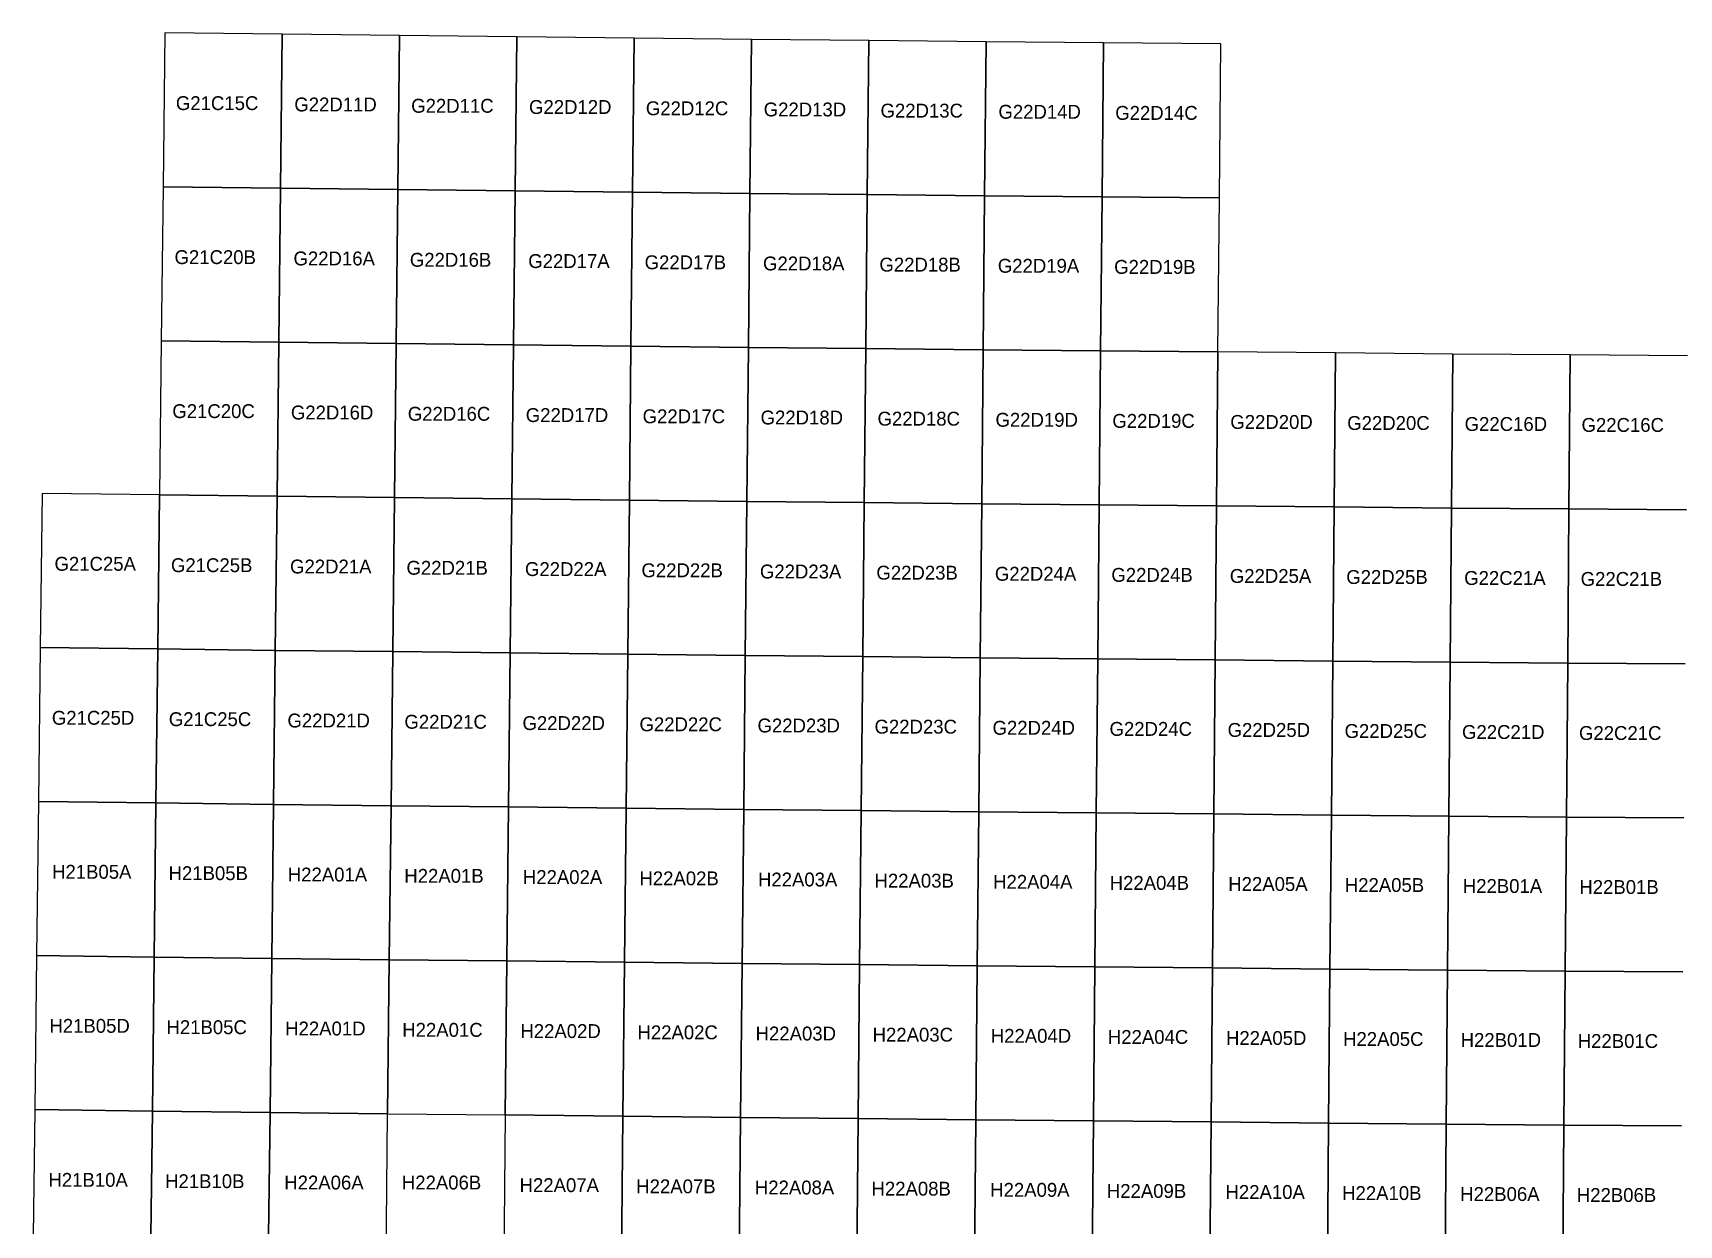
# Model space of a CAD drawing. Extents: x 333963 to 497885, y 4379816 to 4501773.
# Drawn here: x 410894 to 440574, y 4477945 to 4499435 of the extents above; entities that cross this region are included whole.
import ezdxf

# ---------------------------------------------------------------- set-up
doc = ezdxf.new("R2010")
doc.units = 0
doc.layers.add('PINDEX_5000', color=7, linetype='Continuous')

msp = doc.modelspace()

# ---------------------------------------------------------------- linework, layer by layer
at = {"layer": 'PINDEX_5000'}
for p, q in [((413274, 4499435), (413241, 4496658)), ((415389, 4499410), (413274, 4499435)), ((415389, 4499410), (415358, 4496634)), ((415358, 4496634), (415389, 4499410)), ((417504, 4499386), (415389, 4499410)), ((417474, 4496610), (417504, 4499386)), ((417504, 4499386), (417474, 4496610)), ((419620, 4499363), (417504, 4499386)), ((419590, 4496587), (419620, 4499363)), ((419620, 4499363), (419590, 4496587)), ((421735, 4499341), (419620, 4499363)), ((421706, 4496565), (421735, 4499341)), ((421735, 4499341), (421706, 4496565)), ((423850, 4499319), (421735, 4499341)), ((423822, 4496543), (423850, 4499319)), ((423850, 4499319), (423822, 4496543)), ((425966, 4499298), (423850, 4499319)), ((425938, 4496521), (425966, 4499298)), ((425966, 4499298), (425938, 4496521)), ((428081, 4499277), (425966, 4499298)), ((428054, 4496501), (428081, 4499277)), ((428081, 4499277), (428054, 4496501)), ((430196, 4499257), (428081, 4499277)), ((430170, 4496480), (430196, 4499257)), ((430196, 4499257), (430170, 4496480)), ((432311, 4499237), (430196, 4499257)), ((432286, 4496461), (432311, 4499237)), ((413241, 4496658), (413209, 4493882)), ((415358, 4496634), (413241, 4496658)), ((413241, 4496658), (415358, 4496634)), ((415358, 4496634), (415326, 4493858)), ((415326, 4493858), (415358, 4496634)), ((417474, 4496610), (415358, 4496634)), ((415358, 4496634), (417474, 4496610)), ((417443, 4493834), (417474, 4496610)), ((417474, 4496610), (417443, 4493834)), ((419590, 4496587), (417474, 4496610)), ((417474, 4496610), (419590, 4496587)), ((419560, 4493811), (419590, 4496587)), ((419590, 4496587), (419560, 4493811)), ((421706, 4496565), (419590, 4496587)), ((419590, 4496587), (421706, 4496565)), ((421677, 4493788), (421706, 4496565)), ((421706, 4496565), (421677, 4493788)), ((423822, 4496543), (421706, 4496565)), ((421706, 4496565), (423822, 4496543)), ((423794, 4493766), (423822, 4496543)), ((423822, 4496543), (423794, 4493766)), ((425938, 4496521), (423822, 4496543)), ((423822, 4496543), (425938, 4496521)), ((425910, 4493745), (425938, 4496521)), ((425938, 4496521), (425910, 4493745)), ((428054, 4496501), (425938, 4496521)), ((425938, 4496521), (428054, 4496501)), ((428027, 4493724), (428054, 4496501)), ((428054, 4496501), (428027, 4493724)), ((430170, 4496480), (428054, 4496501)), ((428054, 4496501), (430170, 4496480)), ((430144, 4493704), (430170, 4496480)), ((430170, 4496480), (430144, 4493704)), ((432286, 4496461), (430170, 4496480)), ((430170, 4496480), (432286, 4496461)), ((432261, 4493685), (432286, 4496461)), ((413209, 4493882), (413177, 4491106)), ((415326, 4493858), (413209, 4493882)), ((413209, 4493882), (415326, 4493858)), ((415326, 4493858), (415295, 4491082)), ((415295, 4491082), (415326, 4493858)), ((417443, 4493834), (415326, 4493858)), ((415326, 4493858), (417443, 4493834)), ((417412, 4491058), (417443, 4493834)), ((417443, 4493834), (417412, 4491058)), ((419560, 4493811), (417443, 4493834)), ((417443, 4493834), (419560, 4493811)), ((419530, 4491035), (419560, 4493811)), ((419560, 4493811), (419530, 4491035)), ((421677, 4493788), (419560, 4493811)), ((419560, 4493811), (421677, 4493788)), ((421648, 4491012), (421677, 4493788)), ((421677, 4493788), (421648, 4491012)), ((423794, 4493766), (421677, 4493788)), ((421677, 4493788), (423794, 4493766)), ((423765, 4490990), (423794, 4493766)), ((423794, 4493766), (423765, 4490990)), ((425910, 4493745), (423794, 4493766)), ((423794, 4493766), (425910, 4493745)), ((425883, 4490969), (425910, 4493745)), ((425910, 4493745), (425883, 4490969)), ((428027, 4493724), (425910, 4493745)), ((425910, 4493745), (428027, 4493724)), ((428001, 4490948), (428027, 4493724)), ((428027, 4493724), (428001, 4490948)), ((430144, 4493704), (428027, 4493724)), ((428027, 4493724), (430144, 4493704)), ((430118, 4490928), (430144, 4493704)), ((430144, 4493704), (430118, 4490928)), ((432261, 4493685), (430144, 4493704)), ((430144, 4493704), (432261, 4493685)), ((432236, 4490909), (432261, 4493685)), ((432261, 4493685), (432236, 4490909)), ((434378, 4493666), (432261, 4493685)), ((434353, 4490890), (434378, 4493666)), ((434378, 4493666), (434353, 4490890)), ((436495, 4493647), (434378, 4493666)), ((436471, 4490871), (436495, 4493647)), ((436495, 4493647), (436471, 4490871)), ((438612, 4493630), (436495, 4493647)), ((438589, 4490854), (438612, 4493630)), ((438612, 4493630), (438589, 4490854)), ((440728, 4493613), (438612, 4493630)), ((411059, 4491131), (411026, 4488355)), ((413177, 4491106), (411059, 4491131)), ((413177, 4491106), (413145, 4488330)), ((413145, 4488330), (413177, 4491106)), ((415295, 4491082), (413177, 4491106)), ((413177, 4491106), (415295, 4491082)), ((415295, 4491082), (415263, 4488305)), ((415263, 4488305), (415295, 4491082)), ((417412, 4491058), (415295, 4491082)), ((415295, 4491082), (417412, 4491058)), ((417381, 4488282), (417412, 4491058)), ((417412, 4491058), (417381, 4488282)), ((419530, 4491035), (417412, 4491058)), ((417412, 4491058), (419530, 4491035)), ((419500, 4488259), (419530, 4491035)), ((419530, 4491035), (419500, 4488259)), ((421648, 4491012), (419530, 4491035)), ((419530, 4491035), (421648, 4491012)), ((421618, 4488236), (421648, 4491012)), ((421648, 4491012), (421618, 4488236)), ((423765, 4490990), (421648, 4491012)), ((421648, 4491012), (423765, 4490990)), ((423737, 4488214), (423765, 4490990)), ((423765, 4490990), (423737, 4488214)), ((425883, 4490969), (423765, 4490990)), ((423765, 4490990), (425883, 4490969)), ((425855, 4488193), (425883, 4490969)), ((425883, 4490969), (425855, 4488193)), ((428001, 4490948), (425883, 4490969)), ((425883, 4490969), (428001, 4490948)), ((427974, 4488172), (428001, 4490948)), ((428001, 4490948), (427974, 4488172)), ((430118, 4490928), (428001, 4490948)), ((428001, 4490948), (430118, 4490928)), ((430092, 4488152), (430118, 4490928)), ((430118, 4490928), (430092, 4488152)), ((432236, 4490909), (430118, 4490928)), ((430118, 4490928), (432236, 4490909)), ((432211, 4488132), (432236, 4490909)), ((432236, 4490909), (432211, 4488132)), ((434353, 4490890), (432236, 4490909)), ((432236, 4490909), (434353, 4490890)), ((434329, 4488113), (434353, 4490890)), ((434353, 4490890), (434329, 4488113)), ((436471, 4490871), (434353, 4490890)), ((434353, 4490890), (436471, 4490871)), ((436447, 4488095), (436471, 4490871)), ((436471, 4490871), (436447, 4488095)), ((438589, 4490854), (436471, 4490871)), ((436471, 4490871), (438589, 4490854)), ((438566, 4488077), (438589, 4490854)), ((438589, 4490854), (438566, 4488077)), ((440706, 4490836), (438589, 4490854)), ((438589, 4490854), (440706, 4490836)), ((411026, 4488355), (410993, 4485578)), ((413145, 4488330), (411026, 4488355)), ((411026, 4488355), (413145, 4488330)), ((413145, 4488330), (413112, 4485554)), ((413112, 4485554), (413145, 4488330)), ((415263, 4488305), (413145, 4488330)), ((413145, 4488330), (415263, 4488305)), ((415263, 4488305), (415232, 4485529)), ((415232, 4485529), (415263, 4488305)), ((417381, 4488282), (415263, 4488305)), ((415263, 4488305), (417381, 4488282)), ((417351, 4485505), (417381, 4488282)), ((417381, 4488282), (417351, 4485505)), ((419500, 4488259), (417381, 4488282)), ((417381, 4488282), (419500, 4488259)), ((419470, 4485482), (419500, 4488259)), ((419500, 4488259), (419470, 4485482)), ((421618, 4488236), (419500, 4488259)), ((419500, 4488259), (421618, 4488236)), ((421589, 4485460), (421618, 4488236)), ((421618, 4488236), (421589, 4485460)), ((423737, 4488214), (421618, 4488236)), ((421618, 4488236), (423737, 4488214)), ((423709, 4485438), (423737, 4488214)), ((423737, 4488214), (423709, 4485438)), ((425855, 4488193), (423737, 4488214)), ((423737, 4488214), (425855, 4488193)), ((425828, 4485417), (425855, 4488193)), ((425855, 4488193), (425828, 4485417)), ((427974, 4488172), (425855, 4488193)), ((425855, 4488193), (427974, 4488172)), ((427947, 4485396), (427974, 4488172)), ((427974, 4488172), (427947, 4485396)), ((430092, 4488152), (427974, 4488172)), ((427974, 4488172), (430092, 4488152)), ((430066, 4485376), (430092, 4488152)), ((430092, 4488152), (430066, 4485376)), ((432211, 4488132), (430092, 4488152)), ((430092, 4488152), (432211, 4488132)), ((432185, 4485356), (432211, 4488132)), ((432211, 4488132), (432185, 4485356)), ((434329, 4488113), (432211, 4488132)), ((432211, 4488132), (434329, 4488113)), ((434305, 4485337), (434329, 4488113)), ((434329, 4488113), (434305, 4485337)), ((436447, 4488095), (434329, 4488113)), ((434329, 4488113), (436447, 4488095)), ((436424, 4485319), (436447, 4488095)), ((436447, 4488095), (436424, 4485319)), ((438566, 4488077), (436447, 4488095)), ((436447, 4488095), (438566, 4488077)), ((438543, 4485301), (438566, 4488077)), ((438566, 4488077), (438543, 4485301)), ((440684, 4488060), (438566, 4488077)), ((438566, 4488077), (440684, 4488060)), ((410993, 4485578), (410960, 4482802)), ((413112, 4485554), (410993, 4485578)), ((410993, 4485578), (413112, 4485554)), ((413112, 4485554), (413080, 4482777)), ((413080, 4482777), (413112, 4485554)), ((415232, 4485529), (413112, 4485554)), ((413112, 4485554), (415232, 4485529)), ((415232, 4485529), (415200, 4482753)), ((415200, 4482753), (415232, 4485529)), ((417351, 4485505), (415232, 4485529)), ((415232, 4485529), (417351, 4485505)), ((417320, 4482729), (417351, 4485505)), ((417351, 4485505), (417320, 4482729)), ((419470, 4485482), (417351, 4485505)), ((417351, 4485505), (419470, 4485482)), ((419440, 4482706), (419470, 4485482)), ((419470, 4485482), (419440, 4482706)), ((421589, 4485460), (419470, 4485482)), ((419470, 4485482), (421589, 4485460)), ((421560, 4482684), (421589, 4485460)), ((421589, 4485460), (421560, 4482684)), ((423709, 4485438), (421589, 4485460)), ((421589, 4485460), (423709, 4485438)), ((423680, 4482662), (423709, 4485438)), ((423709, 4485438), (423680, 4482662)), ((425828, 4485417), (423709, 4485438)), ((423709, 4485438), (425828, 4485417)), ((425800, 4482640), (425828, 4485417)), ((425828, 4485417), (425800, 4482640)), ((427947, 4485396), (425828, 4485417)), ((425828, 4485417), (427947, 4485396)), ((427920, 4482620), (427947, 4485396)), ((427947, 4485396), (427920, 4482620)), ((430066, 4485376), (427947, 4485396)), ((427947, 4485396), (430066, 4485376)), ((430040, 4482600), (430066, 4485376)), ((430066, 4485376), (430040, 4482600)), ((432185, 4485356), (430066, 4485376)), ((430066, 4485376), (432185, 4485356)), ((432160, 4482580), (432185, 4485356)), ((432185, 4485356), (432160, 4482580)), ((434305, 4485337), (432185, 4485356)), ((432185, 4485356), (434305, 4485337)), ((434280, 4482561), (434305, 4485337)), ((434305, 4485337), (434280, 4482561)), ((436424, 4485319), (434305, 4485337)), ((434305, 4485337), (436424, 4485319)), ((436400, 4482543), (436424, 4485319)), ((436424, 4485319), (436400, 4482543)), ((438543, 4485301), (436424, 4485319)), ((436424, 4485319), (438543, 4485301)), ((438520, 4482525), (438543, 4485301)), ((438543, 4485301), (438520, 4482525)), ((440662, 4485284), (438543, 4485301)), ((438543, 4485301), (440662, 4485284)), ((410960, 4482802), (410927, 4480026)), ((413080, 4482777), (410960, 4482802)), ((410960, 4482802), (413080, 4482777)), ((413080, 4482777), (413048, 4480001)), ((413048, 4480001), (413080, 4482777)), ((415200, 4482753), (413080, 4482777)), ((413080, 4482777), (415200, 4482753)), ((415200, 4482753), (415169, 4479977)), ((415169, 4479977), (415200, 4482753)), ((417320, 4482729), (415200, 4482753)), ((415200, 4482753), (417320, 4482729)), ((417289, 4479953), (417320, 4482729)), ((417320, 4482729), (417289, 4479953)), ((419440, 4482706), (417320, 4482729)), ((417320, 4482729), (419440, 4482706)), ((419410, 4479930), (419440, 4482706)), ((419440, 4482706), (419410, 4479930)), ((421560, 4482684), (419440, 4482706)), ((419440, 4482706), (421560, 4482684)), ((421531, 4479908), (421560, 4482684)), ((421560, 4482684), (421531, 4479908)), ((423680, 4482662), (421560, 4482684)), ((421560, 4482684), (423680, 4482662)), ((423652, 4479886), (423680, 4482662)), ((423680, 4482662), (423652, 4479886)), ((425800, 4482640), (423680, 4482662)), ((423680, 4482662), (425800, 4482640)), ((425773, 4479864), (425800, 4482640)), ((425800, 4482640), (425773, 4479864)), ((427920, 4482620), (425800, 4482640)), ((425800, 4482640), (427920, 4482620)), ((427894, 4479844), (427920, 4482620)), ((427920, 4482620), (427894, 4479844)), ((430040, 4482600), (427920, 4482620)), ((427920, 4482620), (430040, 4482600)), ((430014, 4479823), (430040, 4482600)), ((430040, 4482600), (430014, 4479823)), ((432160, 4482580), (430040, 4482600)), ((430040, 4482600), (432160, 4482580)), ((432135, 4479804), (432160, 4482580)), ((432160, 4482580), (432135, 4479804)), ((434280, 4482561), (432160, 4482580)), ((432160, 4482580), (434280, 4482561)), ((434256, 4479785), (434280, 4482561)), ((434280, 4482561), (434256, 4479785)), ((436400, 4482543), (434280, 4482561)), ((434280, 4482561), (436400, 4482543)), ((436377, 4479767), (436400, 4482543)), ((436400, 4482543), (436377, 4479767)), ((438520, 4482525), (436400, 4482543)), ((436400, 4482543), (438520, 4482525)), ((438498, 4479749), (438520, 4482525)), ((438520, 4482525), (438498, 4479749)), ((440640, 4482508), (438520, 4482525)), ((438520, 4482525), (440640, 4482508)), ((410927, 4480026), (410894, 4477250)), ((413048, 4480001), (410927, 4480026)), ((410927, 4480026), (413048, 4480001)), ((413048, 4480001), (413016, 4477225)), ((413016, 4477225), (413048, 4480001)), ((415169, 4479977), (413048, 4480001)), ((413048, 4480001), (415169, 4479977)), ((415169, 4479977), (415137, 4477201)), ((415137, 4477201), (415169, 4479977)), ((417289, 4479953), (415169, 4479977)), ((415169, 4479977), (417289, 4479953)), ((417259, 4477177), (417289, 4479953)), ((417289, 4479953), (419410, 4479930)), ((419410, 4479930), (419380, 4477154)), ((421531, 4479908), (419410, 4479930)), ((419410, 4479930), (421531, 4479908)), ((421502, 4477131), (421531, 4479908)), ((421531, 4479908), (421502, 4477131)), ((423652, 4479886), (421531, 4479908)), ((421531, 4479908), (423652, 4479886)), ((423624, 4477109), (423652, 4479886)), ((423652, 4479886), (423624, 4477109)), ((425773, 4479864), (423652, 4479886)), ((423652, 4479886), (425773, 4479864)), ((425745, 4477088), (425773, 4479864)), ((425773, 4479864), (425745, 4477088)), ((427894, 4479844), (425773, 4479864)), ((425773, 4479864), (427894, 4479844)), ((427867, 4477067), (427894, 4479844)), ((427894, 4479844), (427867, 4477067)), ((430014, 4479823), (427894, 4479844)), ((427894, 4479844), (430014, 4479823)), ((429988, 4477047), (430014, 4479823)), ((430014, 4479823), (429988, 4477047)), ((432135, 4479804), (430014, 4479823)), ((430014, 4479823), (432135, 4479804)), ((432110, 4477028), (432135, 4479804)), ((432135, 4479804), (432110, 4477028)), ((434256, 4479785), (432135, 4479804)), ((432135, 4479804), (434256, 4479785)), ((434232, 4477009), (434256, 4479785)), ((434256, 4479785), (434232, 4477009)), ((436377, 4479767), (434256, 4479785)), ((434256, 4479785), (436377, 4479767)), ((436353, 4476991), (436377, 4479767)), ((436377, 4479767), (436353, 4476991)), ((438498, 4479749), (436377, 4479767)), ((436377, 4479767), (438498, 4479749)), ((438475, 4476973), (438498, 4479749)), ((438498, 4479749), (438475, 4476973)), ((440618, 4479732), (438498, 4479749)), ((438498, 4479749), (440618, 4479732))]:
    msp.add_line(p, q, dxfattribs=at)

# ---------------------------------------------------------------- texts
for s, p in [('G21C15C', (413472, 4498044)), ('G22D11D', (415607, 4498020)), ('G22D11C', (417714, 4497996)), ('G22D12D', (419839, 4497974)), ('G22D12C', (421945, 4497951)), ('G22D13D', (424070, 4497930)), ('G22D13C', (426176, 4497909)), ('G22D14D', (428302, 4497888)), ('G22D14C', (430408, 4497868)), ('G21C20B', (413447, 4495268)), ('G22D16A', (415592, 4495244)), ('G22D16B', (417690, 4495220)), ('G22D17A', (419825, 4495197)), ('G22D17B', (421923, 4495175)), ('G22D18A', (424058, 4495154)), ('G22D18B', (426156, 4495133)), ('G22D19A', (428291, 4495112)), ('G22D19B', (430389, 4495092)), ('G21C20C', (413408, 4492492)), ('G22D16D', (415545, 4492467)), ('G22D16C', (417653, 4492444)), ('G22D17D', (419780, 4492421)), ('G22D17C', (421887, 4492399)), ('G22D18D', (424014, 4492377)), ('G22D18C', (426122, 4492356)), ('G22D19D', (428249, 4492336)), ('G22D19C', (430356, 4492316)), ('G22D20D', (432483, 4492297)), ('G22D20C', (434591, 4492278)), ('G22C16D', (436708, 4492260)), ('G22C16C', (438815, 4492243)), ('G21C25A', (411283, 4489740)), ('G21C25B', (413383, 4489715)), ('G22D21A', (415530, 4489691)), ('G22D21B', (417629, 4489668)), ('G22D22A', (419766, 4489645)), ('G22D22B', (421866, 4489623)), ('G22D23A', (424002, 4489601)), ('G22D23B', (426102, 4489580)), ('G22D24A', (428238, 4489560)), ('G22D24B', (430338, 4489540)), ('G22D25A', (432474, 4489521)), ('G22D25B', (434574, 4489502)), ('G22C21A', (436700, 4489484)), ('G22C21B', (438800, 4489467)), ('G21C25D', (411235, 4486964)), ('G21C25C', (413344, 4486939)), ('G22D21D', (415483, 4486915)), ('G22D21C', (417592, 4486892)), ('G22D22D', (419721, 4486869)), ('G22D22C', (421830, 4486847)), ('G22D23D', (423958, 4486825)), ('G22D23C', (426068, 4486804)), ('G22D24D', (428196, 4486784)), ('G22D24C', (430305, 4486764)), ('G22D25D', (432434, 4486745)), ('G22D25C', (434543, 4486726)), ('G22C21D', (436661, 4486708)), ('G22C21C', (438770, 4486690)), ('H21B05A', (411239, 4484188)), ('H21B05B', (413340, 4484163)), ('H22A01A', (415489, 4484139)), ('H22A01B', (417590, 4484115)), ('H22A02A', (419728, 4484093)), ('H22A02B', (421829, 4484070)), ('H22A03A', (423967, 4484049)), ('H22A03B', (426068, 4484028)), ('H22A04A', (428206, 4484007)), ('H22A04B', (430308, 4483988)), ('H22A05A', (432446, 4483968)), ('H22A05B', (434547, 4483950)), ('H22B01A', (436675, 4483932)), ('H22B01B', (438776, 4483914)), ('H21B05D', (411191, 4481411)), ('H21B05C', (413302, 4481387)), ('H22A01D', (415442, 4481363)), ('H22A01C', (417553, 4481339)), ('H22A02D', (419683, 4481317)), ('H22A02C', (421794, 4481294)), ('H22A03D', (423924, 4481273)), ('H22A03C', (426034, 4481252)), ('H22A04D', (428164, 4481231)), ('H22A04C', (430275, 4481211)), ('H22A05D', (432405, 4481192)), ('H22A05C', (434516, 4481174)), ('H22B01D', (436636, 4481156)), ('H22B01C', (438747, 4481138)), ('H21B10A', (411174, 4478635)), ('H21B10B', (413277, 4478611)), ('H22A06A', (415426, 4478587)), ('H22A06B', (417546, 4478587)), ('H22A07A', (419669, 4478540)), ('H22A07B', (421772, 4478518)), ('H22A08A', (423911, 4478497)), ('H22A08B', (426014, 4478476)), ('H22A09A', (428154, 4478455)), ('H22A09B', (430257, 4478435)), ('H22A10A', (432396, 4478416)), ('H22A10B', (434499, 4478397)), ('H22B06A', (436628, 4478379)), ('H22B06B', (438731, 4478362))]:
    msp.add_text(s, height=250, dxfattribs=at).set_placement(p)

doc.saveas('drawing.dxf')
